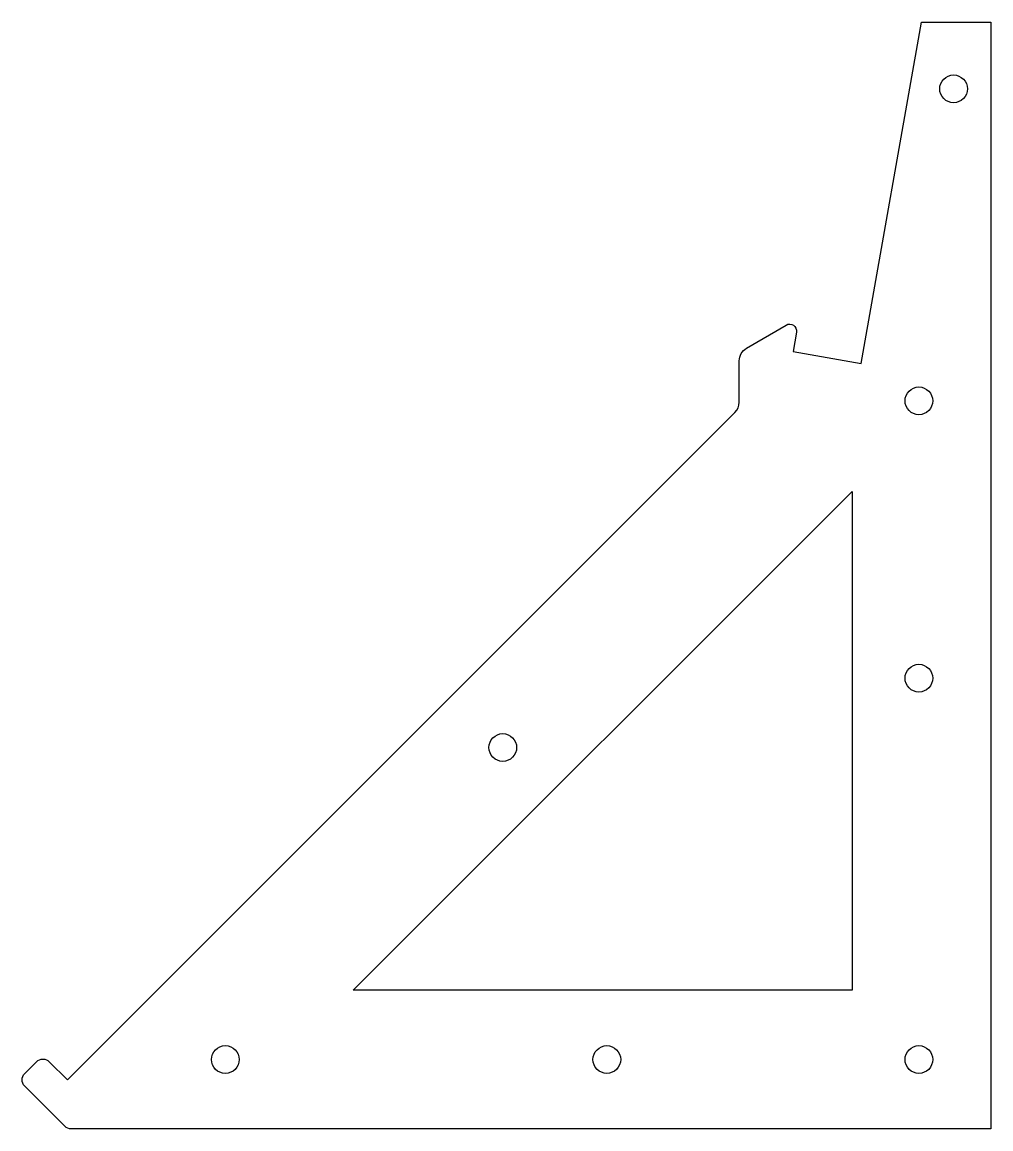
# Model space of a CAD drawing. Header units: millimetres. Extents: x 16 to 155, y 0 to 160.
import ezdxf

# ---------------------------------------------------------------- set-up
doc = ezdxf.new("R2010")
doc.units = ezdxf.units.MM
doc.layers.get('0').update_dxf_attribs({"linetype": 'CONTINUOUS'})

msp = doc.modelspace()

# ---------------------------------------------------------------- linework, layer by layer
msp.add_lwpolyline([(21.84, 0.38), (16.07, 6.15, -0.414214), (16.07, 7.99), (17.77, 9.69, -0.414214), (19.61, 9.69), (22.22, 7.07), (118.48, 103.33, 0.198912), (119.1, 104.81), (119.1, 110.77, -0.265794), (120.13, 112.58), (125.85, 115.94, -0.639902), (127.34, 114.91), (126.85, 112.12), (136.7, 110.38), (145.38, 159.62), (155.38, 159.62), (155.38, 0), (22.76, 0, -0.198912)], format="xyb", close=True)
msp.add_lwpolyline([(135.38, 20), (63.44, 20), (135.38, 91.94)], close=True)
for centre in [(150, 150), (145, 105), (145, 65), (85, 55), (45, 10), (100, 10), (145, 10)]:
    msp.add_circle(centre, 2)

doc.saveas('drawing.dxf')
